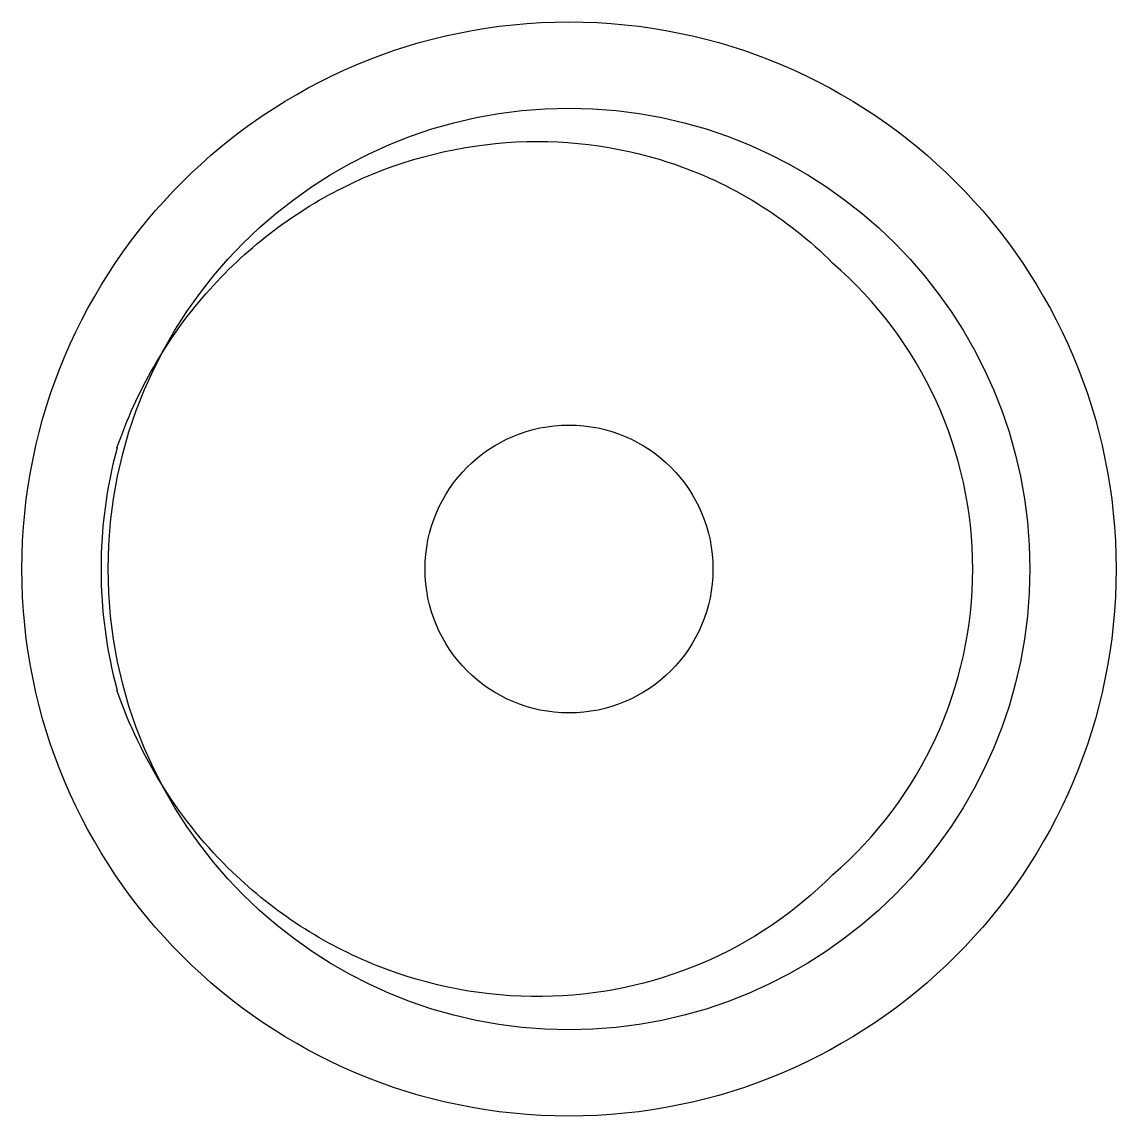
# Model space of a CAD drawing. Header units: millimetres. Extents: x -9.5 to 9.5, y -9.5 to 9.5.
import ezdxf

# ---------------------------------------------------------------- set-up
doc = ezdxf.new("R2010")
doc.units = ezdxf.units.MM
doc.layers.get('0').update_dxf_attribs({"linetype": 'CONTINUOUS'})

msp = doc.modelspace()

# ---------------------------------------------------------------- linework, layer by layer
for radius in [9.5, 9.5, 8, 2.5]:
    msp.add_circle((0, 0), radius)
for radius, start, end in [(7.011, -49.2362, 49.2362), (8.125, 165.0065, 194.9935)]:
    msp.add_arc((0, 0), radius, start, end)
for points, knots in [([(-7.849, 2.102), (-7.511, 3.088), (-6.987, 4), (-5.633, 5.547), (-4.825, 6.174), (-3.035, 7.067), (-2.076, 7.332), (-0.136, 7.474), (0.824, 7.359), (2.274, 6.884), (2.79, 6.645), (3.747, 6.054), (4.186, 5.706), (4.578, 5.31)], [0, 0, 0, 0, 0.312647, 0.312647, 0.617102, 0.617102, 0.913361, 0.913361, 1.201422, 1.201422, 1.372094, 1.372094, 1.539736, 1.539736, 1.539736, 1.539736]), ([(4.578, -5.31), (3.928, -5.966), (3.154, -6.487), (1.427, -7.219), (0.486, -7.413), (-1.446, -7.434), (-2.418, -7.252), (-4.265, -6.518), (-5.118, -5.964), (-6.294, -4.83), (-6.69, -4.344), (-7.367, -3.279), (-7.643, -2.704), (-7.849, -2.102)], [0, 0, 0, 0, 0.277113, 0.277113, 0.562406, 0.562406, 0.855875, 0.855875, 1.157518, 1.157518, 1.344724, 1.344724, 1.53496, 1.53496, 1.53496, 1.53496])]:
    msp.add_open_spline(points, degree=3, knots=knots)

doc.saveas('drawing.dxf')
